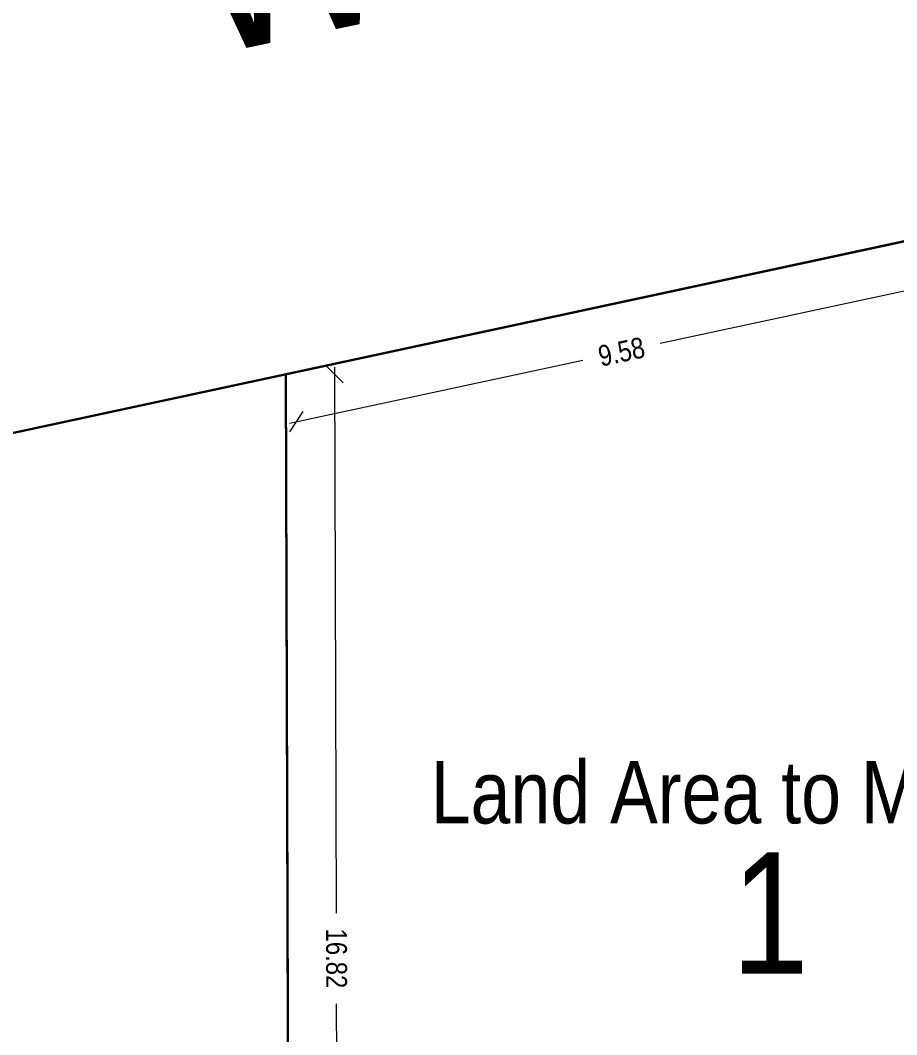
# Model space of a CAD drawing. Header units: millimetres. Extents: x 29397 to 29927, y 26123 to 26652.
# Drawn here: x 29476.74 to 29489.36, y 26353.22 to 26367.82 of the extents above; entities that cross this region are included whole.
import ezdxf
from ezdxf.enums import TextEntityAlignment as Align

# ---------------------------------------------------------------- set-up
doc = ezdxf.new("R2010")
doc.units = ezdxf.units.MM
doc.header["$LTSCALE"] = 0.3
for name, color, linetype in [('_IndivSubPlot', 180, 'Continuous'), ('_IndivSubPlot_DIMENSION', 7, 'Continuous'), ('_InternalRoad', 3, 'Continuous'), ('_MortgageArea', 147, 'Continuous'), ('_OrganizedOpenSpace', 2, 'Continuous')]:
    doc.layers.add(name, color=color, linetype=linetype)
doc.layers.get('0').off()
doc.styles.add('PreDCRFont', font='ARIALN.TTF')
doc.dimstyles.new('PDCR-PLOT-INT', dxfattribs={"dimtxt": 0.3, "dimasz": 0.25, "dimexe": 0.25, "dimexo": 0.25, "dimgap": 0.25, "dimtad": 0, "dimzin": 0, "dimdsep": 46, "dimtxsty": 'PreDCRFont', "dimblk": 'OBLIQUE', "dimcen": 0.5, "dimdle": 0.1, "dimadec": 0, "dimazin": 0, "dimtfac": 1, "dimtix": 1, "dimtofl": 0, "dimtmove": 1, "dimatfit": 1, "dimfxl": 1, "dimtolj": 1, "dimtzin": 0, "dimlwd": 15, "dimarcsym": 0})

# ---------------------------------------------------------------- blocks, each defined once
blk = doc.blocks.new('_Oblique')
at = {"color": 0, "linetype": 'ByBlock', "lineweight": -2}
blk.add_line((-0.5, -0.5), (0.5, 0.5), dxfattribs=at)
blk = doc.blocks.new('*D113')
at = {"layer": '_IndivSubPlot_DIMENSION', "color": 0, "lineweight": 15, "transparency": 16777216}
for p, q in [((29490.177, 26364.078), (29485.954, 26363.17)), ((29480.617, 26362.023), (29484.84, 26362.931))]:
    blk.add_line(p, q, dxfattribs=at)
at = {"layer": '_IndivSubPlot_DIMENSION', "color": 0, "lineweight": 15, "transparency": 16777216, "xscale": 0.25, "yscale": 0.25, "zscale": 0.25}
for p, rotation in [((29490.08, 26364.057), 12.13641372357129), ((29480.715, 26362.044), 192.1364137235713)]:
    blk.add_blockref('_Oblique', p, dxfattribs=dict(at, rotation=rotation))
at = {"layer": '_IndivSubPlot_DIMENSION', "color": 0, "lineweight": 15, "transparency": 16777216, "insert": (29485.397, 26363.05), "char_height": 0.3, "attachment_point": 5, "rotation": 12.1364, "style": 'PreDCRFont'}
blk.add_mtext('\\A1;9.58', dxfattribs=at)
blk = doc.blocks.new('*D114')
at = {"layer": '_IndivSubPlot_DIMENSION', "color": 0, "lineweight": 15, "transparency": 16777216}
for p, q in [((29481.268, 26362.83), (29481.292, 26354.971)), ((29481.319, 26345.807), (29481.296, 26353.666))]:
    blk.add_line(p, q, dxfattribs=at)
at = {"layer": '_IndivSubPlot_DIMENSION', "color": 0, "lineweight": 15, "transparency": 16777216, "xscale": 0.25, "yscale": 0.25, "zscale": 0.25}
for p, rotation in [((29481.268, 26362.73), 90.17353337461), ((29481.319, 26345.907), 270.17353337461)]:
    blk.add_blockref('_Oblique', p, dxfattribs=dict(at, rotation=rotation))
at = {"layer": '_IndivSubPlot_DIMENSION', "color": 0, "lineweight": 15, "transparency": 16777216, "insert": (29481.294, 26354.318), "char_height": 0.3, "attachment_point": 5, "rotation": 270.1735, "style": 'PreDCRFont'}
blk.add_mtext('\\A1;16.82', dxfattribs=at)

msp = doc.modelspace()

# ---------------------------------------------------------------- linework, layer by layer
at = {"layer": '_IndivSubPlot'}
msp.add_lwpolyline([(29489.932, 26364.742), (29480.568, 26362.728), (29480.619, 26345.905)], dxfattribs=at)
at = {"layer": '_InternalRoad'}
msp.add_lwpolyline([(29579.19, 26382.01), (29579.151, 26394.568), (29560.61, 26388.782), (29544.646, 26388.782), (29449.639, 26368.351), (29450.052, 26356.166), (29545.922, 26376.782), (29562.439, 26376.782)], close=True, dxfattribs=at)
at = {"layer": '_MortgageArea'}
msp.add_lwpolyline([(29495.807, 26363.003, 0.120132), (29489.932, 26364.742), (29480.568, 26362.728), (29480.619, 26345.905), (29495.859, 26345.951)], format="xyb", close=True, dxfattribs=at)
at = {"layer": '_OrganizedOpenSpace'}
msp.add_lwpolyline([(29480.568, 26362.728), (29450.052, 26356.166), (29451.917, 26301.216), (29496.006, 26297.481), (29495.95, 26315.771), (29480.71, 26315.725)], close=True, dxfattribs=at)

# ---------------------------------------------------------------- texts
at = {"layer": '_IndivSubPlot', "lineweight": 30, "style": 'PreDCRFont'}
msp.add_text('1', height=1.75, dxfattribs=at).set_placement((29487.537, 26354.972), align=Align.MIDDLE_CENTER)
at = {"layer": '_InternalRoad', "lineweight": 30, "style": 'PreDCRFont'}
msp.add_text('    12 Mts.    WIDE    PROPOSED     ROAD', height=2.7432, rotation=11.8742, dxfattribs=at).set_placement((29462.436, 26363.731))
at = {"layer": '_MortgageArea', "lineweight": 30, "insert": (29487.925, 26356.575), "char_height": 0.9, "attachment_point": 5, "style": 'PreDCRFont'}
msp.add_mtext('Land Area to Mortgage', dxfattribs=at)

# ---------------------------------------------------------------- dimensions: what is measured, and where the dimension line sits
at = {"layer": '_IndivSubPlot_DIMENSION', "lineweight": 15}
for p1, p2, text, picture, middle in [((29490.08, 26364.057), (29480.715, 26362.044), '9.58', '*D113', (29485.397, 26363.05)), ((29481.268, 26362.73), (29481.319, 26345.907), '16.82', '*D114', (29481.294, 26354.318))]:
    dim = msp.add_aligned_dim(p1=p1, p2=p2, distance=0, text=text, dimstyle='PDCR-PLOT-INT', dxfattribs=at)
    dim.commit()
    dim.dimension.update_dxf_attribs({"geometry": picture, "text_midpoint": middle})

doc.saveas('drawing.dxf')
